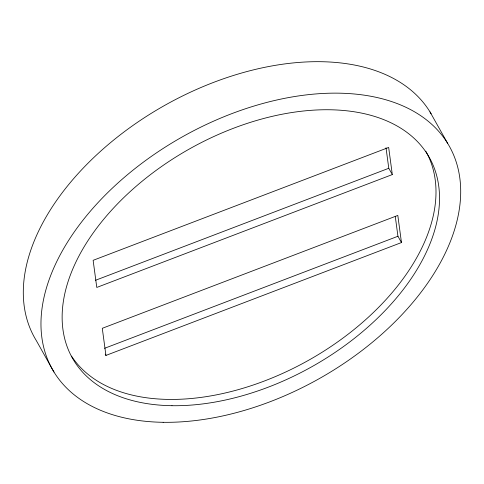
<?xml version="1.0" encoding="UTF-8"?>
<svg xmlns="http://www.w3.org/2000/svg" width="484" height="484" viewBox="0 0 484 484"><rect width="100%" height="100%" fill="white"/><g stroke="black" fill="none" stroke-linecap="round" stroke-linejoin="round"><path stroke-width="0.73" d="M95.366 280.339L388.779 168.281L386.014 147.753M392.312 174.573L96.782 287.442L93.128 260.325L388.658 147.451L392.312 174.573L388.779 168.281M104.52 348.323L397.939 236.259L395.271 216.475M105.935 355.425L401.466 242.557L397.812 215.434L102.281 328.309L105.935 355.425L105.228 354.167M430.004 111.919L447.664 143.379M397.939 236.259L401.466 242.557M53.996 372.081L36.336 340.621A227.68 138.92 -29.3 0 1 161.922 106.976A227.68 138.92 -29.3 0 1 431.135 113.813M425.775 151.165A204.714 124.908 -29.3 0 1 312.247 358.19A204.714 124.908 -29.3 0 1 71.505 356.121M163.132 422.302A227.68 138.92 -29.3 0 0 459.8 177.918A227.68 138.92 -29.3 0 0 129.549 172.976A227.68 138.92 -29.3 0 0 163.132 422.302M171.977 405.701A204.714 124.908 -29.3 0 0 438.722 185.971A204.714 124.908 -29.3 0 0 141.782 181.524A204.714 124.908 -29.3 0 0 171.977 405.701"/></g></svg>
